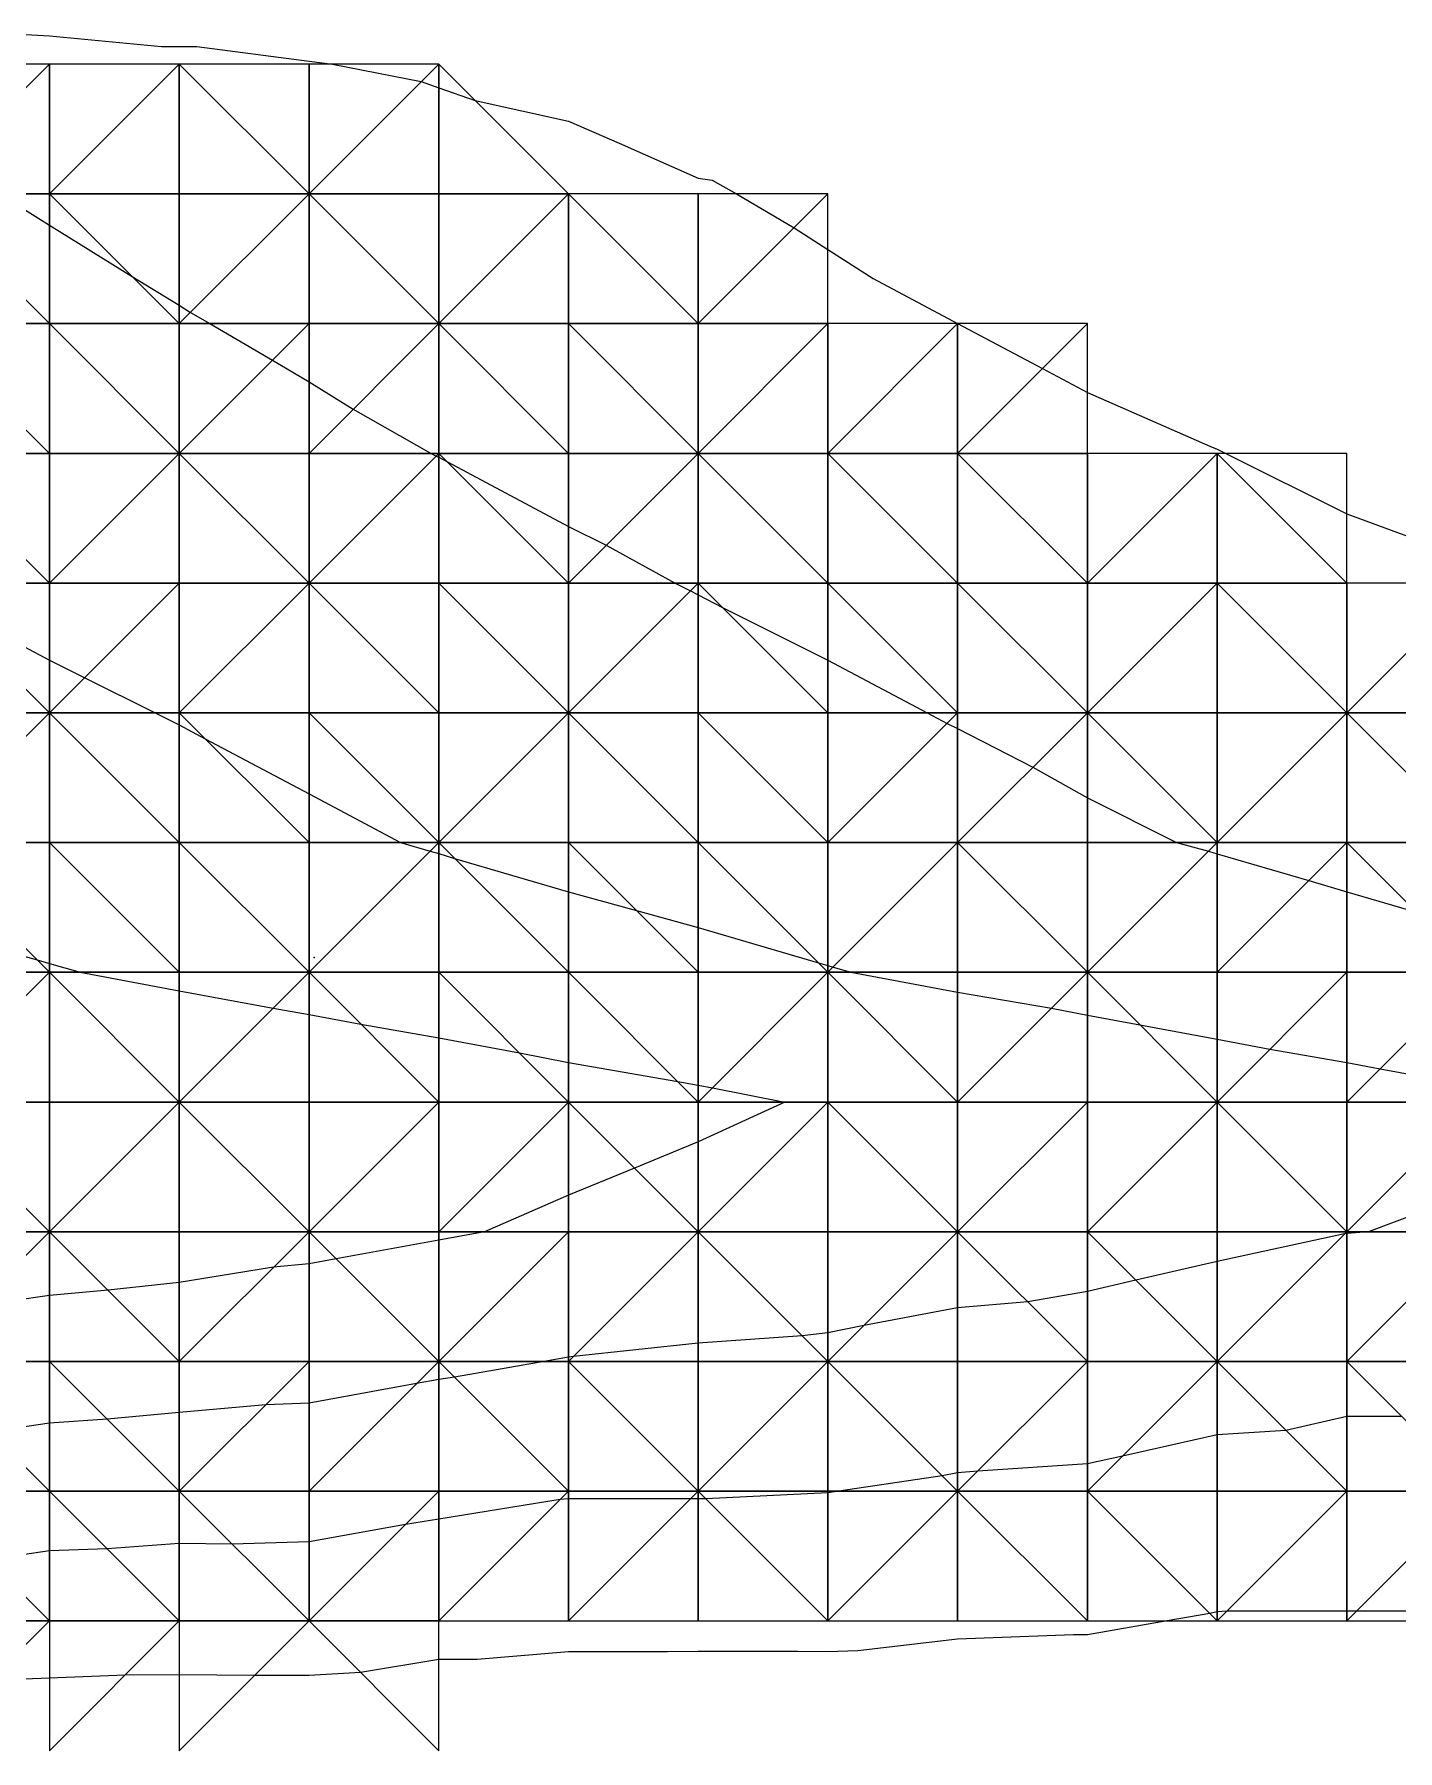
# Model space of a CAD drawing. Header units: metres. Extents: x 4732344 to 4732577, y 2266116 to 2266284.
# Drawn here: x 4732536.72 to 4732541.97, y 2266240.73 to 2266247.35 of the extents above; entities that cross this region are included whole.
import ezdxf

# ---------------------------------------------------------------- set-up
doc = ezdxf.new("R2010")
doc.units = ezdxf.units.M
doc.layers.add('TIN', color=5, linetype='Continuous')

msp = doc.modelspace()

# ---------------------------------------------------------------- linework, layer by layer
at = {"layer": 'corte', "color": 1}
for points in [[(4732536.664, 2266247.35, 1328.7087), (4732536.779, 2266247.3445, 1328.7128), (4732537.2106, 2266247.3034, 1328.7286), (4732537.279, 2266247.3027, 1328.731), (4732537.3467, 2266247.3027, 1328.7333), (4732537.779, 2266247.2468, 1328.7494), (4732537.8699, 2266247.235, 1328.7528), (4732538.2118, 2266247.1678, 1328.766), (4732538.279, 2266247.1432, 1328.7687), (4732538.4196, 2266247.0944, 1328.7745), (4732538.779, 2266247.0155, 1328.7884), (4732538.9739, 2266246.9299, 1328.7949), (4732539.279, 2266246.796, 1328.798), (4732539.3322, 2266246.7882, 1328.7994), (4732539.4261, 2266246.735, 1328.7997), (4732539.6486, 2266246.6046, 1328.8001), (4732539.779, 2266246.5207, 1328.7999), (4732539.9529, 2266246.4089, 1328.7996), (4732540.279, 2266246.235, 1328.8012), (4732540.279, 2266246.235, 1328.8012), (4732540.6055, 2266246.0615, 1328.8027), (4732540.779, 2266245.9694, 1328.8036), (4732541.2512, 2266245.7628, 1328.8084), (4732541.279, 2266245.7506, 1328.8087), (4732541.2899, 2266245.7459, 1328.8088), (4732541.3123, 2266245.735, 1328.809), (4732541.779, 2266245.5017, 1328.8121), (4732541.9741, 2266245.4301, 1328.8148), (4732542.279, 2266245.3183, 1328.817)], [(4732536.5846, 2266246.735, 1328.5996), (4732536.779, 2266246.6143, 1328.5995), (4732537.0972, 2266246.4168, 1328.5994), (4732537.279, 2266246.3064, 1328.5995), (4732537.3225, 2266246.2785, 1328.5995), (4732537.3966, 2266246.235, 1328.5996), (4732537.6377, 2266246.0937, 1328.6), (4732537.779, 2266246.0109, 1328.6002), (4732537.9492, 2266245.9052, 1328.6002), (4732538.2496, 2266245.735, 1328.601), (4732538.2688, 2266245.7248, 1328.6011), (4732538.279, 2266245.7198, 1328.6012), (4732538.3123, 2266245.7017, 1328.6013), (4732538.779, 2266245.4537, 1328.6036), (4732538.9248, 2266245.3808, 1328.6046), (4732539.1908, 2266245.235, 1328.6056), (4732539.249, 2266245.205, 1328.6059), (4732539.279, 2266245.1895, 1328.6061), (4732539.3728, 2266245.1412, 1328.6066), (4732539.779, 2266244.9381, 1328.6093), (4732540.1614, 2266244.735, 1328.6112), (4732540.2382, 2266244.6942, 1328.6115)], [(4732536.3457, 2266245.1683, 1328.4015), (4732536.779, 2266244.9381, 1328.4036), (4732536.9144, 2266244.8704, 1328.4045), (4732537.1853, 2266244.735, 1328.4063), (4732537.279, 2266244.6881, 1328.4069), (4732537.379, 2266244.635, 1328.4074), (4732537.779, 2266244.4225, 1328.4093), (4732538.1319, 2266244.235, 1328.411), (4732538.2457, 2266244.2017, 1328.4131), (4732538.279, 2266244.1926, 1328.4138), (4732538.34, 2266244.174, 1328.4149), (4732538.779, 2266244.0453, 1328.423), (4732539.0409, 2266243.9731, 1328.4281), (4732539.279, 2266243.9074, 1328.4385)], [(4732540.2382, 2266244.6942, 1328.6115), (4732540.279, 2266244.6744, 1328.6119), (4732540.569, 2266244.525, 1328.6135), (4732540.779, 2266244.4069, 1328.6142), (4732541.1228, 2266244.235, 1328.6164), (4732541.2457, 2266244.2017, 1328.6189), (4732541.279, 2266244.1919, 1328.6195), (4732541.6323, 2266244.0883, 1328.626), (4732541.779, 2266244.0453, 1328.6287), (4732542.0473, 2266243.9667, 1328.6337)], [(4732536.279, 2266243.9074, 1328.234), (4732536.7314, 2266243.7826, 1328.2614), (4732536.779, 2266243.7695, 1328.2643), (4732536.8966, 2266243.735, 1328.2716), (4732537.279, 2266243.6636, 1328.2868), (4732537.6401, 2266243.5961, 1328.3016), (4732537.779, 2266243.572, 1328.3081), (4732537.979, 2266243.535, 1328.3176), (4732538.279, 2266243.4823, 1328.3317), (4732538.5898, 2266243.4242, 1328.3465), (4732538.779, 2266243.3872, 1328.3557)], [(4732539.279, 2266243.9074, 1328.4385), (4732539.7424, 2266243.7716, 1328.4639), (4732539.779, 2266243.7609, 1328.4659), (4732539.7993, 2266243.7553, 1328.467), (4732539.8672, 2266243.735, 1328.4708), (4732540.279, 2266243.6589, 1328.4904), (4732540.6401, 2266243.5961, 1328.4982), (4732540.779, 2266243.5702, 1328.5042), (4732540.9817, 2266243.5323, 1328.5129), (4732541.279, 2266243.4768, 1328.5257), (4732541.4827, 2266243.4387, 1328.5344), (4732541.779, 2266243.3872, 1328.547), (4732541.9074, 2266243.3634, 1328.5525), (4732542.279, 2266243.2948, 1328.5685)], [(4732538.779, 2266243.3872, 1328.3557), (4732539.2001, 2266243.3139, 1328.3754), (4732539.279, 2266243.3002, 1328.3791), (4732539.334, 2266243.29, 1328.3817), (4732539.6123, 2266243.235, 1328.3952), (4732539.279, 2266243.0812, 1328.3938), (4732539.0335, 2266242.9805, 1328.3919), (4732538.779, 2266242.876, 1328.3899), (4732538.4555, 2266242.735, 1328.3879), (4732538.279, 2266242.7027, 1328.3839), (4732537.8835, 2266242.6305, 1328.379), (4732537.779, 2266242.6113, 1328.3805), (4732537.6421, 2266242.5981, 1328.3814), (4732537.279, 2266242.54, 1328.3859), (4732537.0042, 2266242.5098, 1328.3881), (4732536.779, 2266242.4899, 1328.382), (4732536.4916, 2266242.4476, 1328.3758)], [(4732542.279, 2266242.8912, 1328.5852), (4732541.8623, 2266242.735, 1328.577), (4732541.779, 2266242.7282, 1328.5744), (4732541.7704, 2266242.7264, 1328.5741), (4732541.279, 2266242.6201, 1328.5612), (4732540.9658, 2266242.5482, 1328.5645), (4732540.779, 2266242.5053, 1328.5669), (4732540.5491, 2266242.4649, 1328.5691), (4732540.279, 2266242.4413, 1328.5701), (4732539.9175, 2266242.3735, 1328.5636), (4732539.779, 2266242.3448, 1328.5607), (4732539.6801, 2266242.3339, 1328.5579), (4732539.279, 2266242.3056, 1328.5457), (4732538.7987, 2266242.2547, 1328.5321), (4732538.779, 2266242.2513, 1328.5317), (4732538.6853, 2266242.235, 1328.5295), (4732538.3392, 2266242.1748, 1328.5213), (4732538.279, 2266242.1651, 1328.5208), (4732538.1935, 2266242.1495, 1328.522), (4732537.779, 2266242.0737, 1328.5279), (4732537.6123, 2266242.0683, 1328.5281), (4732537.279, 2266242.038, 1328.5302), (4732537.0012, 2266242.0128, 1328.5319), (4732536.779, 2266241.9974, 1328.5274), (4732536.5506, 2266241.9634, 1328.5224)], [(4732541.9911, 2266242.0229, 1328.7111), (4732541.779, 2266242.0229, 1328.7037), (4732541.5444, 2266241.9696, 1328.7018), (4732541.279, 2266241.9521, 1328.7025), (4732540.9146, 2266241.8706, 1328.7071), (4732540.779, 2266241.8403, 1328.7088), (4732540.3565, 2266241.8125, 1328.7099), (4732540.279, 2266241.8055, 1328.7102), (4732540.2199, 2266241.7941, 1328.7108), (4732539.8207, 2266241.735, 1328.7029), (4732539.779, 2266241.7288, 1328.7019), (4732539.3084, 2266241.7056, 1328.6868), (4732539.279, 2266241.7056, 1328.6858), (4732539.2496, 2266241.7056, 1328.6848), (4732538.779, 2266241.7056, 1328.6682), (4732538.7469, 2266241.7029, 1328.6672), (4732538.279, 2266241.6275, 1328.6682), (4732538.1508, 2266241.6068, 1328.6698), (4732537.779, 2266241.5403, 1328.675), (4732537.4831, 2266241.5309, 1328.6753), (4732537.279, 2266241.533, 1328.6747), (4732537.0007, 2266241.5133, 1328.6759), (4732536.779, 2266241.5046, 1328.6727), (4732536.544, 2266241.47, 1328.6676)], [(4732542.279, 2266241.2723, 1328.8524), (4732541.8163, 2266241.2723, 1328.8462), (4732541.779, 2266241.2723, 1328.8461), (4732541.3163, 2266241.2723, 1328.8454), (4732541.279, 2266241.2697, 1328.8455), (4732541.2509, 2266241.2631, 1328.8459), (4732541.0867, 2266241.235, 1328.8474), (4732540.779, 2266241.1817, 1328.8503), (4732540.7257, 2266241.1817, 1328.8502), (4732540.279, 2266241.1645, 1328.8506), (4732539.8939, 2266241.1201, 1328.8466), (4732539.779, 2266241.116, 1328.8429), (4732539.6614, 2266241.1174, 1328.8386), (4732539.279, 2266241.1174, 1328.8251), (4732539.16, 2266241.116, 1328.821), (4732538.779, 2266241.116, 1328.8143), (4732538.4274, 2266241.0866, 1328.8162), (4732538.279, 2266241.0866, 1328.8159), (4732537.9771, 2266241.0369, 1328.8197), (4732537.779, 2266241.025, 1328.8204), (4732537.569, 2266241.025, 1328.82), (4732537.279, 2266241.0279, 1328.8192), (4732537.0698, 2266241.0258, 1328.819), (4732536.779, 2266241.0144, 1328.8178), (4732536.5494, 2266241.0054, 1328.8106)]]:
    msp.add_polyline3d(points, dxfattribs=at)
at = {"layer": 'corte_centroid', "color": 2}
msp.add_point((4732537.7984, 2266243.7921, 1328.594), dxfattribs=at)
at = {"layer": 'TIN', "color": 5}
for points in [[(4732536.779, 2266246.735, -0.193), (4732536.779, 2266247.235, -0.123), (4732536.279, 2266246.735, -0.211)], [(4732536.779, 2266247.235, -0.123), (4732536.279, 2266247.235, -0.139), (4732536.279, 2266246.735, -0.211)], [(4732536.779, 2266246.735, -0.193), (4732537.279, 2266246.735, -0.176), (4732537.279, 2266247.235, -0.113)], [(4732537.279, 2266247.235, -0.113), (4732536.779, 2266247.235, -0.123), (4732536.779, 2266246.735, -0.193)], [(4732537.779, 2266246.735, -0.158), (4732537.779, 2266247.235, -0.102), (4732537.279, 2266247.235, -0.113)], [(4732537.279, 2266247.235, -0.113), (4732537.279, 2266246.735, -0.176), (4732537.779, 2266246.735, -0.158)], [(4732537.779, 2266246.735, -0.158), (4732538.279, 2266246.735, -0.14), (4732538.279, 2266247.235, -0.091)], [(4732538.279, 2266247.235, -0.091), (4732537.779, 2266247.235, -0.102), (4732537.779, 2266246.735, -0.158)], [(4732538.279, 2266246.735, -0.14), (4732538.779, 2266246.735, -0.123), (4732538.279, 2266247.235, -0.091)], [(4732536.279, 2266246.735, -0.211), (4732536.779, 2266246.235, -0.222), (4732536.779, 2266246.735, -0.193)], [(4732536.279, 2266246.735, -0.211), (4732536.279, 2266246.235, -0.24), (4732536.779, 2266246.235, -0.222)], [(4732537.279, 2266246.235, -0.204), (4732537.279, 2266246.735, -0.176), (4732536.779, 2266246.735, -0.193)], [(4732536.779, 2266246.735, -0.193), (4732536.779, 2266246.235, -0.222), (4732537.279, 2266246.235, -0.204)], [(4732537.279, 2266246.235, -0.204), (4732537.779, 2266246.235, -0.187), (4732537.779, 2266246.735, -0.158)], [(4732537.779, 2266246.735, -0.158), (4732537.279, 2266246.735, -0.176), (4732537.279, 2266246.235, -0.204)], [(4732537.779, 2266246.735, -0.158), (4732537.779, 2266246.235, -0.187), (4732538.279, 2266246.235, -0.169)], [(4732538.279, 2266246.235, -0.169), (4732538.279, 2266246.735, -0.14), (4732537.779, 2266246.735, -0.158)], [(4732538.779, 2266246.235, -0.152), (4732538.779, 2266246.735, -0.123), (4732538.279, 2266246.235, -0.169)], [(4732538.279, 2266246.235, -0.169), (4732538.779, 2266246.735, -0.123), (4732538.279, 2266246.735, -0.14)], [(4732538.779, 2266246.735, -0.123), (4732539.279, 2266246.235, -0.134), (4732539.279, 2266246.735, -0.105)], [(4732538.779, 2266246.235, -0.152), (4732539.279, 2266246.235, -0.134), (4732538.779, 2266246.735, -0.123)], [(4732539.779, 2266246.735, -0.088), (4732539.279, 2266246.235, -0.134), (4732539.779, 2266246.235, -0.116)], [(4732539.279, 2266246.735, -0.105), (4732539.279, 2266246.235, -0.134), (4732539.779, 2266246.735, -0.088)], [(4732536.279, 2266245.735, -0.268), (4732536.779, 2266245.735, -0.251), (4732536.279, 2266246.235, -0.24)], [(4732536.779, 2266245.735, -0.251), (4732536.779, 2266246.235, -0.222), (4732536.279, 2266246.235, -0.24)], [(4732537.279, 2266245.735, -0.233), (4732537.279, 2266246.235, -0.204), (4732536.779, 2266246.235, -0.222)], [(4732537.279, 2266245.735, -0.233), (4732536.779, 2266246.235, -0.222), (4732536.779, 2266245.735, -0.251)], [(4732537.779, 2266245.735, -0.216), (4732537.779, 2266246.235, -0.187), (4732537.279, 2266245.735, -0.233)], [(4732537.779, 2266246.235, -0.187), (4732537.279, 2266246.235, -0.204), (4732537.279, 2266245.735, -0.233)], [(4732537.779, 2266245.735, -0.216), (4732538.279, 2266245.735, -0.199), (4732538.279, 2266246.235, -0.169)], [(4732538.279, 2266246.235, -0.169), (4732537.779, 2266246.235, -0.187), (4732537.779, 2266245.735, -0.216)], [(4732538.279, 2266246.235, -0.169), (4732538.279, 2266245.735, -0.199), (4732538.779, 2266245.735, -0.182)], [(4732538.279, 2266246.235, -0.169), (4732538.779, 2266245.735, -0.182), (4732538.779, 2266246.235, -0.152)], [(4732538.779, 2266246.235, -0.152), (4732538.779, 2266245.735, -0.182), (4732539.279, 2266245.735, -0.166)], [(4732539.279, 2266245.735, -0.166), (4732539.279, 2266246.235, -0.134), (4732538.779, 2266246.235, -0.152)], [(4732539.779, 2266246.235, -0.116), (4732539.279, 2266246.235, -0.134), (4732539.279, 2266245.735, -0.166)], [(4732539.279, 2266245.735, -0.166), (4732539.779, 2266245.735, -0.149), (4732539.779, 2266246.235, -0.116)], [(4732539.779, 2266245.735, -0.149), (4732540.279, 2266246.235, -0.1), (4732539.779, 2266246.235, -0.116)], [(4732540.279, 2266245.735, -0.132), (4732540.279, 2266246.235, -0.1), (4732539.779, 2266245.735, -0.149)], [(4732540.779, 2266246.235, -0.083), (4732540.279, 2266245.735, -0.132), (4732540.779, 2266245.735, -0.115)], [(4732540.779, 2266246.235, -0.083), (4732540.279, 2266246.235, -0.1), (4732540.279, 2266245.735, -0.132)], [(4732536.779, 2266245.235, -0.281), (4732536.279, 2266245.735, -0.268), (4732536.279, 2266245.235, -0.298)], [(4732536.779, 2266245.235, -0.281), (4732536.779, 2266245.735, -0.251), (4732536.279, 2266245.735, -0.268)], [(4732536.779, 2266245.735, -0.251), (4732536.779, 2266245.235, -0.281), (4732537.279, 2266245.735, -0.233)], [(4732537.279, 2266245.735, -0.233), (4732536.779, 2266245.235, -0.281), (4732537.279, 2266245.235, -0.265)], [(4732537.279, 2266245.235, -0.265), (4732537.779, 2266245.235, -0.248), (4732537.279, 2266245.735, -0.233)], [(4732537.279, 2266245.735, -0.233), (4732537.779, 2266245.235, -0.248), (4732537.779, 2266245.735, -0.216)], [(4732538.279, 2266245.735, -0.199), (4732537.779, 2266245.235, -0.248), (4732538.279, 2266245.235, -0.232)], [(4732537.779, 2266245.735, -0.216), (4732537.779, 2266245.235, -0.248), (4732538.279, 2266245.735, -0.199)], [(4732538.779, 2266245.235, -0.214), (4732538.779, 2266245.735, -0.182), (4732538.279, 2266245.735, -0.199)], [(4732538.279, 2266245.735, -0.199), (4732538.279, 2266245.235, -0.232), (4732538.779, 2266245.235, -0.214)], [(4732539.279, 2266245.735, -0.166), (4732538.779, 2266245.735, -0.182), (4732538.779, 2266245.235, -0.214)], [(4732538.779, 2266245.235, -0.214), (4732539.279, 2266245.235, -0.197), (4732539.279, 2266245.735, -0.166)], [(4732539.279, 2266245.735, -0.166), (4732539.279, 2266245.235, -0.197), (4732539.779, 2266245.235, -0.181)], [(4732539.779, 2266245.235, -0.181), (4732539.779, 2266245.735, -0.149), (4732539.279, 2266245.735, -0.166)], [(4732540.279, 2266245.235, -0.164), (4732540.279, 2266245.735, -0.132), (4732539.779, 2266245.735, -0.149)], [(4732539.779, 2266245.735, -0.149), (4732539.779, 2266245.235, -0.181), (4732540.279, 2266245.235, -0.164)], [(4732540.279, 2266245.235, -0.164), (4732540.779, 2266245.235, -0.148), (4732540.279, 2266245.735, -0.132)], [(4732540.279, 2266245.735, -0.132), (4732540.779, 2266245.235, -0.148), (4732540.779, 2266245.735, -0.115)], [(4732540.779, 2266245.735, -0.115), (4732540.779, 2266245.235, -0.148), (4732541.279, 2266245.735, -0.101)], [(4732540.779, 2266245.235, -0.148), (4732541.279, 2266245.235, -0.133), (4732541.279, 2266245.735, -0.101)], [(4732541.279, 2266245.735, -0.101), (4732541.279, 2266245.235, -0.133), (4732541.779, 2266245.235, -0.116)], [(4732541.779, 2266245.235, -0.116), (4732541.779, 2266245.735, -0.086), (4732541.279, 2266245.735, -0.101)], [(4732536.779, 2266244.735, -0.313), (4732536.779, 2266245.235, -0.281), (4732536.279, 2266245.235, -0.298)], [(4732536.279, 2266245.235, -0.298), (4732536.279, 2266244.735, -0.331), (4732536.779, 2266244.735, -0.313)], [(4732536.779, 2266244.735, -0.313), (4732537.279, 2266244.735, -0.297), (4732537.279, 2266245.235, -0.265)], [(4732537.279, 2266245.235, -0.265), (4732536.779, 2266245.235, -0.281), (4732536.779, 2266244.735, -0.313)], [(4732537.779, 2266244.735, -0.28), (4732537.779, 2266245.235, -0.248), (4732537.279, 2266244.735, -0.297)], [(4732537.279, 2266244.735, -0.297), (4732537.779, 2266245.235, -0.248), (4732537.279, 2266245.235, -0.265)], [(4732538.279, 2266245.235, -0.232), (4732537.779, 2266245.235, -0.248), (4732538.279, 2266244.735, -0.263)], [(4732538.279, 2266244.735, -0.263), (4732537.779, 2266245.235, -0.248), (4732537.779, 2266244.735, -0.28)], [(4732538.779, 2266245.235, -0.214), (4732538.279, 2266245.235, -0.232), (4732538.779, 2266244.735, -0.247)], [(4732538.279, 2266245.235, -0.232), (4732538.279, 2266244.735, -0.263), (4732538.779, 2266244.735, -0.247)], [(4732538.779, 2266245.235, -0.214), (4732538.779, 2266244.735, -0.247), (4732539.279, 2266245.235, -0.197)], [(4732539.279, 2266245.235, -0.197), (4732538.779, 2266244.735, -0.247), (4732539.279, 2266244.735, -0.23)], [(4732539.279, 2266244.735, -0.23), (4732539.779, 2266244.735, -0.213), (4732539.279, 2266245.235, -0.197)], [(4732539.779, 2266244.735, -0.213), (4732539.779, 2266245.235, -0.181), (4732539.279, 2266245.235, -0.197)], [(4732539.779, 2266245.235, -0.181), (4732540.279, 2266244.735, -0.196), (4732540.279, 2266245.235, -0.164)], [(4732539.779, 2266244.735, -0.213), (4732540.279, 2266244.735, -0.196), (4732539.779, 2266245.235, -0.181)], [(4732540.779, 2266244.735, -0.179), (4732540.779, 2266245.235, -0.148), (4732540.279, 2266245.235, -0.164)], [(4732540.279, 2266245.235, -0.164), (4732540.279, 2266244.735, -0.196), (4732540.779, 2266244.735, -0.179)], [(4732541.279, 2266244.735, -0.164), (4732541.279, 2266245.235, -0.133), (4732540.779, 2266244.735, -0.179)], [(4732540.779, 2266244.735, -0.179), (4732541.279, 2266245.235, -0.133), (4732540.779, 2266245.235, -0.148)], [(4732541.279, 2266244.735, -0.164), (4732541.779, 2266244.735, -0.148), (4732541.279, 2266245.235, -0.133)], [(4732541.279, 2266245.235, -0.133), (4732541.779, 2266244.735, -0.148), (4732541.779, 2266245.235, -0.116)], [(4732541.779, 2266245.235, -0.116), (4732541.779, 2266244.735, -0.148), (4732542.279, 2266245.235, -0.105)], [(4732542.279, 2266245.235, -0.105), (4732541.779, 2266244.735, -0.148), (4732542.279, 2266244.735, -0.136)], [(4732536.279, 2266244.235, -0.362), (4732536.779, 2266244.735, -0.313), (4732536.279, 2266244.735, -0.331)], [(4732536.779, 2266244.235, -0.346), (4732536.779, 2266244.735, -0.313), (4732536.279, 2266244.235, -0.362)], [(4732537.279, 2266244.235, -0.329), (4732537.279, 2266244.735, -0.297), (4732536.779, 2266244.735, -0.313)], [(4732536.779, 2266244.735, -0.313), (4732536.779, 2266244.235, -0.346), (4732537.279, 2266244.235, -0.329)], [(4732537.279, 2266244.735, -0.297), (4732537.779, 2266244.235, -0.312), (4732537.779, 2266244.735, -0.28)], [(4732537.279, 2266244.735, -0.297), (4732537.279, 2266244.235, -0.329), (4732537.779, 2266244.235, -0.312)], [(4732538.279, 2266244.235, -0.295), (4732538.279, 2266244.735, -0.263), (4732537.779, 2266244.735, -0.28)], [(4732537.779, 2266244.735, -0.28), (4732537.779, 2266244.235, -0.312), (4732538.279, 2266244.235, -0.295)], [(4732538.279, 2266244.735, -0.263), (4732538.279, 2266244.235, -0.295), (4732538.779, 2266244.735, -0.247)], [(4732538.779, 2266244.735, -0.247), (4732538.279, 2266244.235, -0.295), (4732538.779, 2266244.235, -0.278)], [(4732538.779, 2266244.735, -0.247), (4732539.279, 2266244.235, -0.262), (4732539.279, 2266244.735, -0.23)], [(4732538.779, 2266244.735, -0.247), (4732538.779, 2266244.235, -0.278), (4732539.279, 2266244.235, -0.262)], [(4732539.279, 2266244.735, -0.23), (4732539.279, 2266244.235, -0.262), (4732539.779, 2266244.235, -0.245)], [(4732539.779, 2266244.235, -0.245), (4732539.779, 2266244.735, -0.213), (4732539.279, 2266244.735, -0.23)], [(4732539.779, 2266244.735, -0.213), (4732539.779, 2266244.235, -0.245), (4732540.279, 2266244.735, -0.196)], [(4732540.279, 2266244.735, -0.196), (4732539.779, 2266244.235, -0.245), (4732540.279, 2266244.235, -0.229)], [(4732540.779, 2266244.735, -0.179), (4732540.279, 2266244.735, -0.196), (4732540.279, 2266244.235, -0.229)], [(4732540.279, 2266244.235, -0.229), (4732540.779, 2266244.235, -0.211), (4732540.779, 2266244.735, -0.179)], [(4732540.779, 2266244.735, -0.179), (4732541.279, 2266244.235, -0.195), (4732541.279, 2266244.735, -0.164)], [(4732540.779, 2266244.235, -0.211), (4732541.279, 2266244.235, -0.195), (4732540.779, 2266244.735, -0.179)], [(4732541.779, 2266244.735, -0.148), (4732541.279, 2266244.235, -0.195), (4732541.779, 2266244.235, -0.178)], [(4732541.279, 2266244.735, -0.164), (4732541.279, 2266244.235, -0.195), (4732541.779, 2266244.735, -0.148)], [(4732542.279, 2266244.235, -0.166), (4732541.779, 2266244.735, -0.148), (4732541.779, 2266244.235, -0.178)], [(4732542.279, 2266244.735, -0.136), (4732541.779, 2266244.735, -0.148), (4732542.279, 2266244.235, -0.166)], [(4732536.279, 2266243.735, -0.42), (4732536.779, 2266243.735, -0.404), (4732536.279, 2266244.235, -0.362)], [(4732536.779, 2266243.735, -0.404), (4732536.779, 2266244.235, -0.346), (4732536.279, 2266244.235, -0.362)], [(4732536.779, 2266244.235, -0.346), (4732537.279, 2266243.735, -0.387), (4732537.279, 2266244.235, -0.329)], [(4732536.779, 2266244.235, -0.346), (4732536.779, 2266243.735, -0.404), (4732537.279, 2266243.735, -0.387)], [(4732537.779, 2266244.235, -0.312), (4732537.279, 2266244.235, -0.329), (4732537.779, 2266243.735, -0.37)], [(4732537.279, 2266244.235, -0.329), (4732537.279, 2266243.735, -0.387), (4732537.779, 2266243.735, -0.37)], [(4732537.779, 2266243.735, -0.37), (4732538.279, 2266244.235, -0.295), (4732537.779, 2266244.235, -0.312)], [(4732538.279, 2266243.735, -0.354), (4732538.279, 2266244.235, -0.295), (4732537.779, 2266243.735, -0.37)], [(4732538.279, 2266244.235, -0.295), (4732538.279, 2266243.735, -0.354), (4732538.779, 2266243.735, -0.336)], [(4732538.779, 2266243.735, -0.336), (4732538.779, 2266244.235, -0.278), (4732538.279, 2266244.235, -0.295)], [(4732539.279, 2266243.735, -0.32), (4732539.279, 2266244.235, -0.262), (4732538.779, 2266244.235, -0.278)], [(4732538.779, 2266244.235, -0.278), (4732538.779, 2266243.735, -0.336), (4732539.279, 2266243.735, -0.32)], [(4732539.779, 2266243.735, -0.303), (4732539.779, 2266244.235, -0.245), (4732539.279, 2266244.235, -0.262)], [(4732539.779, 2266243.735, -0.303), (4732539.279, 2266244.235, -0.262), (4732539.279, 2266243.735, -0.32)], [(4732540.279, 2266244.235, -0.229), (4732539.779, 2266244.235, -0.245), (4732539.779, 2266243.735, -0.303)], [(4732539.779, 2266243.735, -0.303), (4732540.279, 2266243.735, -0.286), (4732540.279, 2266244.235, -0.229)], [(4732540.779, 2266243.735, -0.27), (4732540.779, 2266244.235, -0.211), (4732540.279, 2266244.235, -0.229)], [(4732540.279, 2266244.235, -0.229), (4732540.279, 2266243.735, -0.286), (4732540.779, 2266243.735, -0.27)], [(4732540.779, 2266243.735, -0.27), (4732541.279, 2266244.235, -0.195), (4732540.779, 2266244.235, -0.211)], [(4732540.779, 2266243.735, -0.27), (4732541.279, 2266243.735, -0.253), (4732541.279, 2266244.235, -0.195)], [(4732541.779, 2266244.235, -0.178), (4732541.279, 2266244.235, -0.195), (4732541.279, 2266243.735, -0.253)], [(4732541.779, 2266243.735, -0.236), (4732541.779, 2266244.235, -0.178), (4732541.279, 2266243.735, -0.253)], [(4732542.279, 2266243.735, -0.219), (4732541.779, 2266244.235, -0.178), (4732541.779, 2266243.735, -0.236)], [(4732542.279, 2266243.735, -0.219), (4732542.279, 2266244.235, -0.166), (4732541.779, 2266244.235, -0.178)], [(4732536.279, 2266243.735, -0.42), (4732536.279, 2266243.235, -0.513), (4732536.779, 2266243.735, -0.404)], [(4732536.779, 2266243.735, -0.404), (4732536.279, 2266243.235, -0.513), (4732536.779, 2266243.235, -0.496)], [(4732537.279, 2266243.235, -0.478), (4732536.779, 2266243.735, -0.404), (4732536.779, 2266243.235, -0.496)], [(4732537.279, 2266243.735, -0.387), (4732536.779, 2266243.735, -0.404), (4732537.279, 2266243.235, -0.478)], [(4732537.279, 2266243.735, -0.387), (4732537.279, 2266243.235, -0.478), (4732537.779, 2266243.735, -0.37)], [(4732537.779, 2266243.735, -0.37), (4732537.279, 2266243.235, -0.478), (4732537.779, 2266243.235, -0.462)], [(4732538.279, 2266243.235, -0.445), (4732538.279, 2266243.735, -0.354), (4732537.779, 2266243.735, -0.37)], [(4732537.779, 2266243.735, -0.37), (4732537.779, 2266243.235, -0.462), (4732538.279, 2266243.235, -0.445)], [(4732538.779, 2266243.735, -0.336), (4732538.279, 2266243.735, -0.354), (4732538.779, 2266243.235, -0.428)], [(4732538.779, 2266243.235, -0.428), (4732538.279, 2266243.735, -0.354), (4732538.279, 2266243.235, -0.445)], [(4732538.779, 2266243.735, -0.336), (4732538.779, 2266243.235, -0.428), (4732539.279, 2266243.235, -0.412)], [(4732539.279, 2266243.735, -0.32), (4732538.779, 2266243.735, -0.336), (4732539.279, 2266243.235, -0.412)], [(4732539.279, 2266243.235, -0.412), (4732539.779, 2266243.735, -0.303), (4732539.279, 2266243.735, -0.32)], [(4732539.779, 2266243.235, -0.394), (4732539.779, 2266243.735, -0.303), (4732539.279, 2266243.235, -0.412)], [(4732540.279, 2266243.235, -0.378), (4732540.279, 2266243.735, -0.286), (4732539.779, 2266243.735, -0.303)], [(4732539.779, 2266243.735, -0.303), (4732539.779, 2266243.235, -0.394), (4732540.279, 2266243.235, -0.378)], [(4732540.779, 2266243.735, -0.27), (4732540.279, 2266243.735, -0.286), (4732540.279, 2266243.235, -0.378)], [(4732540.279, 2266243.235, -0.378), (4732540.779, 2266243.235, -0.361), (4732540.779, 2266243.735, -0.27)], [(4732540.779, 2266243.735, -0.27), (4732541.279, 2266243.235, -0.344), (4732541.279, 2266243.735, -0.253)], [(4732540.779, 2266243.235, -0.361), (4732541.279, 2266243.235, -0.344), (4732540.779, 2266243.735, -0.27)], [(4732541.779, 2266243.735, -0.236), (4732541.279, 2266243.735, -0.253), (4732541.279, 2266243.235, -0.344)], [(4732541.279, 2266243.235, -0.344), (4732541.779, 2266243.235, -0.328), (4732541.779, 2266243.735, -0.236)], [(4732542.279, 2266243.735, -0.219), (4732541.779, 2266243.235, -0.328), (4732542.279, 2266243.235, -0.311)], [(4732541.779, 2266243.735, -0.236), (4732541.779, 2266243.235, -0.328), (4732542.279, 2266243.735, -0.219)], [(4732536.779, 2266242.735, -0.45), (4732536.279, 2266243.235, -0.513), (4732536.279, 2266242.735, -0.466)], [(4732536.779, 2266243.235, -0.496), (4732536.279, 2266243.235, -0.513), (4732536.779, 2266242.735, -0.45)], [(4732537.279, 2266243.235, -0.478), (4732536.779, 2266242.735, -0.45), (4732537.279, 2266242.735, -0.439)], [(4732536.779, 2266243.235, -0.496), (4732536.779, 2266242.735, -0.45), (4732537.279, 2266243.235, -0.478)], [(4732537.779, 2266243.235, -0.462), (4732537.279, 2266243.235, -0.478), (4732537.779, 2266242.735, -0.423)], [(4732537.779, 2266242.735, -0.423), (4732537.279, 2266243.235, -0.478), (4732537.279, 2266242.735, -0.439)], [(4732537.779, 2266242.735, -0.423), (4732538.279, 2266242.735, -0.406), (4732538.279, 2266243.235, -0.445)], [(4732538.279, 2266243.235, -0.445), (4732537.779, 2266243.235, -0.462), (4732537.779, 2266242.735, -0.423)], [(4732538.279, 2266242.735, -0.406), (4732538.779, 2266243.235, -0.428), (4732538.279, 2266243.235, -0.445)], [(4732538.279, 2266242.735, -0.406), (4732538.779, 2266242.735, -0.389), (4732538.779, 2266243.235, -0.428)], [(4732539.279, 2266242.735, -0.373), (4732539.279, 2266243.235, -0.412), (4732538.779, 2266243.235, -0.428)], [(4732538.779, 2266243.235, -0.428), (4732538.779, 2266242.735, -0.389), (4732539.279, 2266242.735, -0.373)], [(4732539.779, 2266243.235, -0.394), (4732539.279, 2266243.235, -0.412), (4732539.279, 2266242.735, -0.373)], [(4732539.779, 2266242.735, -0.364), (4732539.779, 2266243.235, -0.394), (4732539.279, 2266242.735, -0.373)], [(4732540.279, 2266243.235, -0.378), (4732539.779, 2266243.235, -0.394), (4732540.279, 2266242.735, -0.347)], [(4732540.279, 2266242.735, -0.347), (4732539.779, 2266243.235, -0.394), (4732539.779, 2266242.735, -0.364)], [(4732540.279, 2266242.735, -0.347), (4732540.779, 2266243.235, -0.361), (4732540.279, 2266243.235, -0.378)], [(4732540.279, 2266242.735, -0.347), (4732540.779, 2266242.735, -0.334), (4732540.779, 2266243.235, -0.361)], [(4732541.279, 2266243.235, -0.344), (4732540.779, 2266242.735, -0.334), (4732541.279, 2266242.735, -0.317)], [(4732540.779, 2266243.235, -0.361), (4732540.779, 2266242.735, -0.334), (4732541.279, 2266243.235, -0.344)], [(4732541.279, 2266243.235, -0.344), (4732541.779, 2266242.735, -0.301), (4732541.779, 2266243.235, -0.328)], [(4732541.279, 2266242.735, -0.317), (4732541.779, 2266242.735, -0.301), (4732541.279, 2266243.235, -0.344)], [(4732542.279, 2266242.735, -0.295), (4732542.279, 2266243.235, -0.311), (4732541.779, 2266242.735, -0.301)], [(4732542.279, 2266243.235, -0.311), (4732541.779, 2266243.235, -0.328), (4732541.779, 2266242.735, -0.301)], [(4732536.779, 2266242.735, -0.45), (4732536.279, 2266242.235, -0.363), (4732536.779, 2266242.235, -0.348)], [(4732536.779, 2266242.735, -0.45), (4732536.279, 2266242.735, -0.466), (4732536.279, 2266242.235, -0.363)], [(4732537.279, 2266242.235, -0.339), (4732537.279, 2266242.735, -0.439), (4732536.779, 2266242.735, -0.45)], [(4732536.779, 2266242.235, -0.348), (4732537.279, 2266242.235, -0.339), (4732536.779, 2266242.735, -0.45)], [(4732537.279, 2266242.235, -0.339), (4732537.779, 2266242.235, -0.33), (4732537.779, 2266242.735, -0.423)], [(4732537.779, 2266242.735, -0.423), (4732537.279, 2266242.735, -0.439), (4732537.279, 2266242.235, -0.339)], [(4732538.279, 2266242.735, -0.406), (4732537.779, 2266242.735, -0.423), (4732538.279, 2266242.235, -0.313)], [(4732538.279, 2266242.235, -0.313), (4732537.779, 2266242.735, -0.423), (4732537.779, 2266242.235, -0.33)], [(4732538.779, 2266242.235, -0.297), (4732538.779, 2266242.735, -0.389), (4732538.279, 2266242.235, -0.313)], [(4732538.779, 2266242.735, -0.389), (4732538.279, 2266242.735, -0.406), (4732538.279, 2266242.235, -0.313)], [(4732539.279, 2266242.735, -0.373), (4732538.779, 2266242.235, -0.297), (4732539.279, 2266242.235, -0.288)], [(4732539.279, 2266242.735, -0.373), (4732538.779, 2266242.735, -0.389), (4732538.779, 2266242.235, -0.297)], [(4732539.279, 2266242.235, -0.288), (4732539.779, 2266242.235, -0.282), (4732539.279, 2266242.735, -0.373)], [(4732539.279, 2266242.735, -0.373), (4732539.779, 2266242.235, -0.282), (4732539.779, 2266242.735, -0.364)], [(4732539.779, 2266242.735, -0.364), (4732539.779, 2266242.235, -0.282), (4732540.279, 2266242.735, -0.347)], [(4732539.779, 2266242.235, -0.282), (4732540.279, 2266242.235, -0.267), (4732540.279, 2266242.735, -0.347)], [(4732540.279, 2266242.235, -0.267), (4732540.779, 2266242.235, -0.26), (4732540.279, 2266242.735, -0.347)], [(4732540.279, 2266242.735, -0.347), (4732540.779, 2266242.235, -0.26), (4732540.779, 2266242.735, -0.334)], [(4732541.279, 2266242.735, -0.317), (4732540.779, 2266242.735, -0.334), (4732541.279, 2266242.235, -0.243)], [(4732540.779, 2266242.735, -0.334), (4732540.779, 2266242.235, -0.26), (4732541.279, 2266242.235, -0.243)], [(4732541.279, 2266242.235, -0.243), (4732541.779, 2266242.235, -0.228), (4732541.779, 2266242.735, -0.301)], [(4732541.279, 2266242.235, -0.243), (4732541.779, 2266242.735, -0.301), (4732541.279, 2266242.735, -0.317)], [(4732542.279, 2266242.735, -0.295), (4732541.779, 2266242.735, -0.301), (4732541.779, 2266242.235, -0.228)], [(4732541.779, 2266242.235, -0.228), (4732542.279, 2266242.235, -0.228), (4732542.279, 2266242.735, -0.295)], [(4732536.279, 2266242.235, -0.363), (4732536.279, 2266241.735, -0.262), (4732536.779, 2266241.735, -0.247)], [(4732536.779, 2266241.735, -0.247), (4732536.779, 2266242.235, -0.348), (4732536.279, 2266242.235, -0.363)], [(4732537.279, 2266241.735, -0.24), (4732537.279, 2266242.235, -0.339), (4732536.779, 2266242.235, -0.348)], [(4732537.279, 2266241.735, -0.24), (4732536.779, 2266242.235, -0.348), (4732536.779, 2266241.735, -0.247)], [(4732537.279, 2266241.735, -0.24), (4732537.779, 2266242.235, -0.33), (4732537.279, 2266242.235, -0.339)], [(4732537.279, 2266241.735, -0.24), (4732537.779, 2266241.735, -0.237), (4732537.779, 2266242.235, -0.33)], [(4732538.279, 2266241.735, -0.22), (4732538.279, 2266242.235, -0.313), (4732537.779, 2266241.735, -0.237)], [(4732537.779, 2266241.735, -0.237), (4732538.279, 2266242.235, -0.313), (4732537.779, 2266242.235, -0.33)], [(4732538.279, 2266242.235, -0.313), (4732538.779, 2266241.735, -0.205), (4732538.779, 2266242.235, -0.297)], [(4732538.279, 2266241.735, -0.22), (4732538.779, 2266241.735, -0.205), (4732538.279, 2266242.235, -0.313)], [(4732539.279, 2266242.235, -0.288), (4732538.779, 2266242.235, -0.297), (4732539.279, 2266241.735, -0.205)], [(4732538.779, 2266242.235, -0.297), (4732538.779, 2266241.735, -0.205), (4732539.279, 2266241.735, -0.205)], [(4732539.279, 2266241.735, -0.205), (4732539.779, 2266242.235, -0.282), (4732539.279, 2266242.235, -0.288)], [(4732539.279, 2266241.735, -0.205), (4732539.779, 2266241.735, -0.201), (4732539.779, 2266242.235, -0.282)], [(4732539.779, 2266242.235, -0.282), (4732539.779, 2266241.735, -0.201), (4732540.279, 2266241.735, -0.189)], [(4732540.279, 2266241.735, -0.189), (4732540.279, 2266242.235, -0.267), (4732539.779, 2266242.235, -0.282)], [(4732540.779, 2266242.235, -0.26), (4732540.279, 2266241.735, -0.189), (4732540.779, 2266241.735, -0.184)], [(4732540.279, 2266242.235, -0.267), (4732540.279, 2266241.735, -0.189), (4732540.779, 2266242.235, -0.26)], [(4732541.279, 2266242.235, -0.243), (4732540.779, 2266242.235, -0.26), (4732540.779, 2266241.735, -0.184)], [(4732540.779, 2266241.735, -0.184), (4732541.279, 2266241.735, -0.167), (4732541.279, 2266242.235, -0.243)], [(4732541.779, 2266241.735, -0.162), (4732541.779, 2266242.235, -0.228), (4732541.279, 2266242.235, -0.243)], [(4732541.279, 2266242.235, -0.243), (4732541.279, 2266241.735, -0.167), (4732541.779, 2266241.735, -0.162)], [(4732542.279, 2266242.235, -0.228), (4732541.779, 2266242.235, -0.228), (4732542.279, 2266241.735, -0.162)], [(4732542.279, 2266241.735, -0.162), (4732541.779, 2266242.235, -0.228), (4732541.779, 2266241.735, -0.162)], [(4732536.779, 2266241.735, -0.247), (4732536.279, 2266241.735, -0.262), (4732536.779, 2266241.235, -0.145)], [(4732536.279, 2266241.735, -0.262), (4732536.279, 2266241.235, -0.158), (4732536.779, 2266241.235, -0.145)], [(4732536.779, 2266241.735, -0.247), (4732536.779, 2266241.235, -0.145), (4732537.279, 2266241.235, -0.141)], [(4732537.279, 2266241.235, -0.141), (4732537.279, 2266241.735, -0.24), (4732536.779, 2266241.735, -0.247)], [(4732537.779, 2266241.735, -0.237), (4732537.279, 2266241.735, -0.24), (4732537.779, 2266241.235, -0.142)], [(4732537.279, 2266241.735, -0.24), (4732537.279, 2266241.235, -0.141), (4732537.779, 2266241.235, -0.142)], [(4732537.779, 2266241.235, -0.142), (4732538.279, 2266241.235, -0.127), (4732538.279, 2266241.735, -0.22)], [(4732538.279, 2266241.735, -0.22), (4732537.779, 2266241.735, -0.237), (4732537.779, 2266241.235, -0.142)], [(4732538.779, 2266241.235, -0.12), (4732538.779, 2266241.735, -0.205), (4732538.279, 2266241.235, -0.127)], [(4732538.279, 2266241.235, -0.127), (4732538.779, 2266241.735, -0.205), (4732538.279, 2266241.735, -0.22)], [(4732538.779, 2266241.235, -0.12), (4732539.279, 2266241.235, -0.12), (4732539.279, 2266241.735, -0.205)], [(4732539.279, 2266241.735, -0.205), (4732538.779, 2266241.735, -0.205), (4732538.779, 2266241.235, -0.12)], [(4732539.279, 2266241.235, -0.12), (4732539.779, 2266241.235, -0.12), (4732539.279, 2266241.735, -0.205)], [(4732539.279, 2266241.735, -0.205), (4732539.779, 2266241.235, -0.12), (4732539.779, 2266241.735, -0.201)], [(4732539.779, 2266241.235, -0.12), (4732540.279, 2266241.735, -0.189), (4732539.779, 2266241.735, -0.201)], [(4732540.279, 2266241.235, -0.111), (4732540.279, 2266241.735, -0.189), (4732539.779, 2266241.235, -0.12)], [(4732540.279, 2266241.735, -0.189), (4732540.279, 2266241.235, -0.111), (4732540.779, 2266241.235, -0.108)], [(4732540.779, 2266241.235, -0.108), (4732540.779, 2266241.735, -0.184), (4732540.279, 2266241.735, -0.189)], [(4732541.279, 2266241.235, -0.095), (4732540.779, 2266241.735, -0.184), (4732540.779, 2266241.235, -0.108)], [(4732541.279, 2266241.235, -0.095), (4732541.279, 2266241.735, -0.167), (4732540.779, 2266241.735, -0.184)], [(4732541.279, 2266241.235, -0.095), (4732541.779, 2266241.235, -0.095), (4732541.779, 2266241.735, -0.162)], [(4732541.779, 2266241.735, -0.162), (4732541.279, 2266241.735, -0.167), (4732541.279, 2266241.235, -0.095)], [(4732542.279, 2266241.235, -0.095), (4732542.279, 2266241.735, -0.162), (4732541.779, 2266241.235, -0.095)], [(4732541.779, 2266241.235, -0.095), (4732542.279, 2266241.735, -0.162), (4732541.779, 2266241.735, -0.162)], [(4732536.279, 2266240.735, -0.047), (4732536.779, 2266241.235, -0.145), (4732536.279, 2266241.235, -0.158)], [(4732537.279, 2266241.235, -0.141), (4732536.779, 2266241.235, -0.145), (4732536.779, 2266240.735, -0.043)], [(4732537.779, 2266241.235, -0.142), (4732537.279, 2266241.235, -0.141), (4732537.279, 2266240.735, -0.042)], [(4732538.279, 2266240.735, -0.036), (4732538.279, 2266241.235, -0.127), (4732537.779, 2266241.235, -0.142)]]:
    msp.add_3dface(points, dxfattribs=at)

doc.saveas('drawing.dxf')
